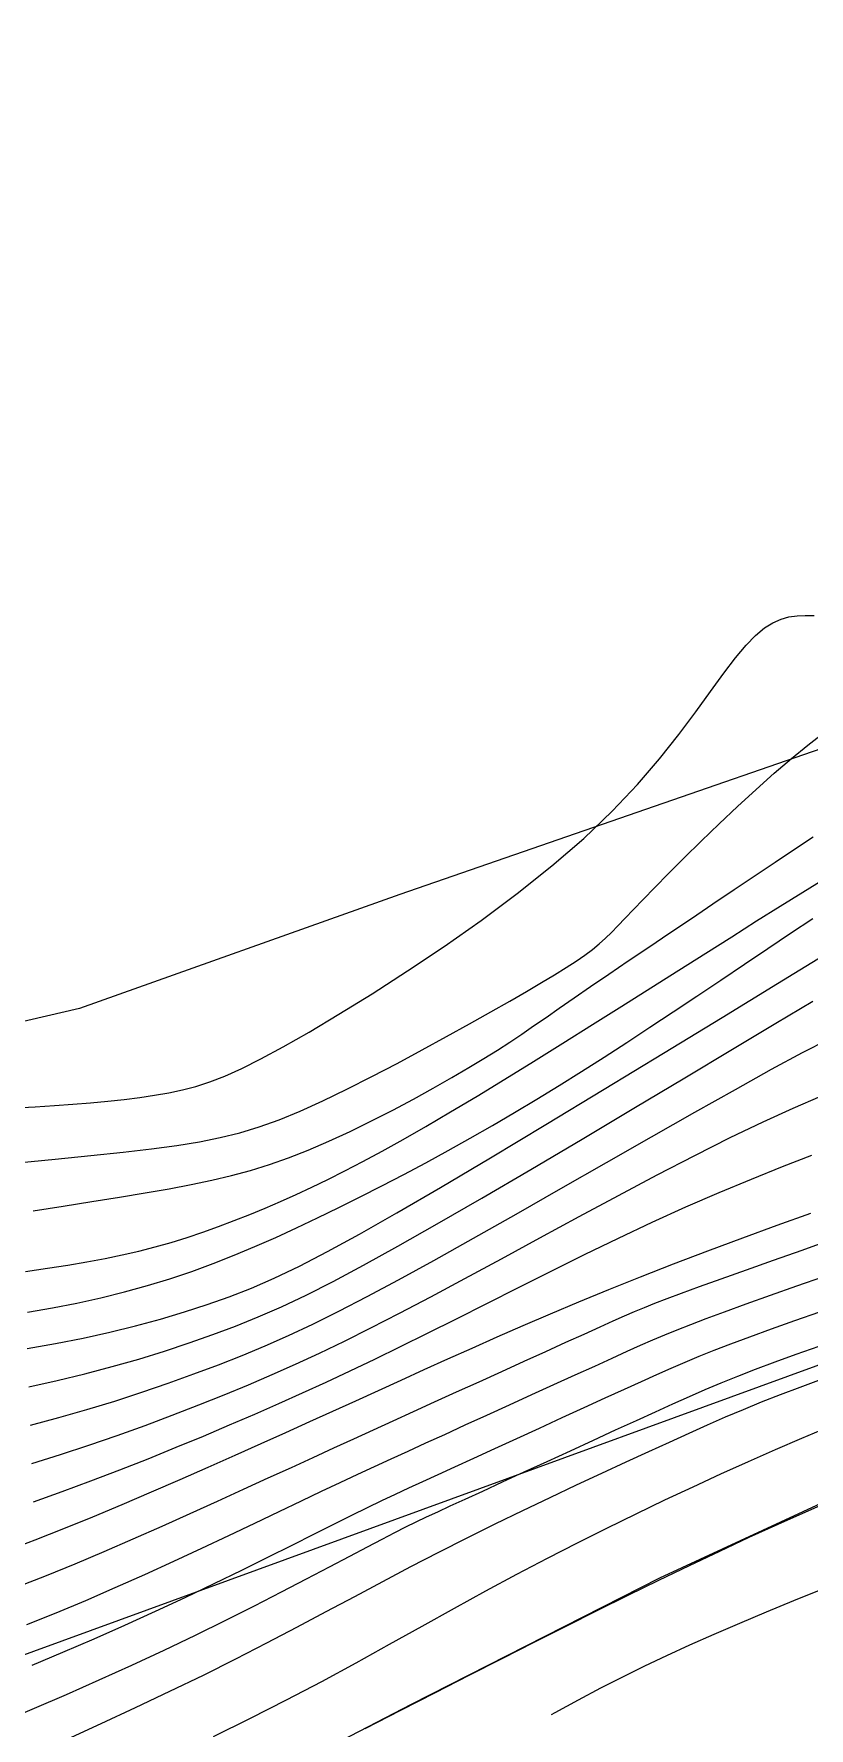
# Model space of a CAD drawing. Header units: metres. Extents: x 241192 to 243928, y 277833 to 281309.
# Drawn here: x 243666.08 to 243687.42, y 281190.4 to 281237.02 of the extents above; entities that cross this region are included whole.
import ezdxf

# ---------------------------------------------------------------- set-up
doc = ezdxf.new("R2010")
doc.units = ezdxf.units.M
for name, color, linetype in [('TERRAIN_BOUNDARY', 6, 'Continuous'), ('TERRAIN_CONTOUR_1M', 3, 'Continuous'), ('TERRAIN_CONTOUR_5M_SUPPLEMENT', 4, 'Continuous')]:
    doc.layers.add(name, color=color, linetype=linetype)

msp = doc.modelspace()

# ---------------------------------------------------------------- linework, layer by layer
at = {"layer": 'TERRAIN_BOUNDARY'}
msp.add_polyline3d([(243803.506, 281210.522, 0), (243786.265, 281220.863, 0), (243786.501, 281227.161, 0), (243776.356, 281228.39, 0), (243766.605, 281227.575, 0), (243762.095, 281225.817, 0), (243752.009, 281225.627, 0), (243745.421, 281222.791, 0), (243737.295, 281221.867, 0), (243730.231, 281226.018, 0), (243720.239, 281224.425, 0), (243694.771, 281219.777, 0), (243676.151, 281213.339, 0), (243667.336, 281210.203, 0), (243634.22, 281202.514, 0), (243606.489, 281195.27, 0), (243594.248, 281193.958, 0), (243583.689, 281188.269, 0), (243579.782, 281189.576, 0), (243568.34, 281189.293, 0), (243546.752, 281188.108, 0), (243534.671, 281185.651, 0)], dxfattribs=at)
at = {"layer": 'TERRAIN_CONTOUR_1M'}
for points in [[(243788.18, 281237.021, 17), (243595.401, 281166.753, 17)], [(243663.32, 281184.538, 17), (243667.848, 281186.582, 17), (243676.478, 281191.062, 17), (243683.314, 281194.537, 17), (243689.978, 281197.621, 17), (243693.046, 281198.163, 17), (243696.114, 281197.871, 17), (243701.447, 281196.765, 17), (243704.244, 281195.284, 17), (243704.828, 281196.285, 17), (243705.602, 281199.69, 17), (243706.858, 281201.803, 17), (243708.601, 281204.68, 17), (243711.12, 281207.728, 17), (243712.863, 281209.632, 17), (243716.755, 281211.658, 17), (243721.95, 281214.584, 17), (243724.909, 281217.137, 17), (243729.789, 281219.787, 17)], [(243665.624, 281205.954, 1), (243666.666, 281206.056, 1), (243667.644, 281206.156, 1), (243668.534, 281206.252, 1), (243669.319, 281206.344, 1), (243670.013, 281206.436, 1), (243670.635, 281206.536, 1), (243671.207, 281206.65, 1), (243671.749, 281206.784, 1), (243672.282, 281206.947, 1), (243672.828, 281207.143, 1), (243673.405, 281207.38, 1), (243674.03, 281207.662, 1), (243674.693, 281207.982, 1), (243675.38, 281208.328, 1), (243676.076, 281208.692, 1), (243676.766, 281209.062, 1), (243677.436, 281209.429, 1), (243678.071, 281209.782, 1), (243678.656, 281210.111, 1), (243679.18, 281210.408, 1), (243679.644, 281210.675, 1), (243680.053, 281210.915, 1), (243680.413, 281211.131, 1), (243680.728, 281211.327, 1), (243681.003, 281211.506, 1), (243681.243, 281211.673, 1), (243681.454, 281211.829, 1), (243681.64, 281211.981, 1), (243681.812, 281212.134, 1), (243681.981, 281212.298, 1), (243682.159, 281212.478, 1), (243682.355, 281212.685, 1), (243682.582, 281212.924, 1), (243682.849, 281213.205, 1), (243683.169, 281213.535, 1), (243683.548, 281213.919, 1), (243683.978, 281214.347, 1), (243684.446, 281214.805, 1), (243684.941, 281215.28, 1), (243685.45, 281215.758, 1), (243685.961, 281216.228, 1), (243686.462, 281216.675, 1), (243686.939, 281217.085, 1), (243687.385, 281217.449, 1), (243687.8, 281217.766, 1)], [(243666.059, 281204.639, 2), (243666.879, 281204.764, 2), (243667.674, 281204.888, 2), (243668.433, 281205.01, 2), (243669.144, 281205.129, 2), (243669.8, 281205.243, 2), (243670.406, 281205.358, 2), (243670.975, 281205.477, 2), (243671.517, 281205.605, 2), (243672.043, 281205.747, 2), (243672.563, 281205.908, 2), (243673.089, 281206.093, 2), (243673.632, 281206.306, 2), (243674.198, 281206.55, 2), (243674.781, 281206.819, 2), (243675.37, 281207.108, 2), (243675.956, 281207.407, 2), (243676.527, 281207.711, 2), (243677.074, 281208.012, 2), (243677.585, 281208.302, 2), (243678.051, 281208.575, 2), (243678.466, 281208.825, 2), (243678.838, 281209.057, 2), (243679.181, 281209.28, 2), (243679.51, 281209.499, 2), (243679.837, 281209.723, 2), (243680.177, 281209.958, 2), (243680.543, 281210.213, 2), (243680.949, 281210.494, 2), (243681.404, 281210.807, 2), (243681.904, 281211.147, 2), (243682.441, 281211.511, 2), (243683.004, 281211.891, 2), (243683.587, 281212.284, 2), (243684.179, 281212.682, 2), (243684.774, 281213.082, 2), (243685.361, 281213.476, 2), (243685.934, 281213.861, 2), (243686.488, 281214.233, 2), (243687.02, 281214.589, 2), (243687.529, 281214.928, 2)], [(243665.846, 281202.967, 3), (243666.449, 281203.054, 3), (243667.01, 281203.141, 3), (243667.537, 281203.231, 3), (243668.035, 281203.323, 3), (243668.511, 281203.422, 3), (243668.969, 281203.528, 3), (243669.417, 281203.643, 3), (243669.86, 281203.768, 3), (243670.298, 281203.904, 3), (243670.733, 281204.05, 3), (243671.164, 281204.204, 3), (243671.593, 281204.366, 3), (243672.02, 281204.536, 3), (243672.445, 281204.713, 3), (243672.87, 281204.896, 3), (243673.295, 281205.085, 3), (243673.727, 281205.284, 3), (243674.173, 281205.498, 3), (243674.641, 281205.732, 3), (243675.137, 281205.99, 3), (243675.669, 281206.277, 3), (243676.244, 281206.598, 3), (243676.87, 281206.957, 3), (243677.55, 281207.358, 3), (243678.278, 281207.795, 3), (243679.043, 281208.261, 3), (243679.834, 281208.748, 3), (243680.642, 281209.25, 3), (243681.456, 281209.759, 3), (243682.266, 281210.268, 3), (243683.061, 281210.769, 3), (243683.833, 281211.257, 3), (243684.577, 281211.727, 3), (243685.293, 281212.179, 3), (243685.977, 281212.611, 3), (243686.628, 281213.019, 3), (243687.244, 281213.403, 3), (243687.822, 281213.759, 3)], [(243665.901, 281201.846, 4), (243666.585, 281201.967, 4), (243667.26, 281202.099, 4), (243667.924, 281202.244, 4), (243668.574, 281202.403, 4), (243669.208, 281202.577, 4), (243669.823, 281202.765, 4), (243670.423, 281202.967, 4), (243671.011, 281203.182, 4), (243671.59, 281203.411, 4), (243672.164, 281203.652, 4), (243672.735, 281203.904, 4), (243673.308, 281204.168, 4), (243673.886, 281204.442, 4), (243674.471, 281204.727, 4), (243675.063, 281205.021, 4), (243675.661, 281205.324, 4), (243676.264, 281205.637, 4), (243676.871, 281205.96, 4), (243677.48, 281206.291, 4), (243678.091, 281206.632, 4), (243678.702, 281206.982, 4), (243679.313, 281207.34, 4), (243679.924, 281207.708, 4), (243680.538, 281208.084, 4), (243681.154, 281208.47, 4), (243681.776, 281208.866, 4), (243682.403, 281209.271, 4), (243683.037, 281209.686, 4), (243683.68, 281210.111, 4), (243684.331, 281210.546, 4), (243684.986, 281210.985, 4), (243685.639, 281211.424, 4), (243686.283, 281211.856, 4), (243686.913, 281212.277, 4), (243687.523, 281212.681, 4)], [(243665.937, 281199.792, 6), (243666.718, 281199.963, 6), (243667.484, 281200.149, 6), (243668.233, 281200.348, 6), (243668.963, 281200.557, 6), (243669.67, 281200.775, 6), (243670.351, 281201, 6), (243671.005, 281201.23, 6), (243671.632, 281201.465, 6), (243672.253, 281201.717, 6), (243672.892, 281201.997, 6), (243673.571, 281202.318, 6), (243674.316, 281202.694, 6), (243675.15, 281203.136, 6), (243676.096, 281203.659, 6), (243677.18, 281204.274, 6), (243678.413, 281204.987, 6), (243679.759, 281205.776, 6), (243681.171, 281206.609, 6), (243682.599, 281207.459, 6), (243683.996, 281208.293, 6), (243685.315, 281209.083, 6), (243686.508, 281209.798, 6), (243687.526, 281210.408, 6)], [(243665.98, 281198.738, 7), (243666.763, 281198.945, 7), (243667.539, 281199.167, 7), (243668.302, 281199.4, 7), (243669.05, 281199.643, 7), (243669.778, 281199.893, 7), (243670.483, 281200.146, 7), (243671.159, 281200.401, 7), (243671.807, 281200.657, 7), (243672.443, 281200.922, 7), (243673.086, 281201.206, 7), (243673.756, 281201.52, 7), (243674.472, 281201.873, 7), (243675.253, 281202.276, 7), (243676.12, 281202.739, 7), (243677.092, 281203.272, 7), (243678.179, 281203.88, 7), (243679.356, 281204.547, 7), (243680.589, 281205.25, 7), (243681.843, 281205.967, 7), (243683.084, 281206.675, 7), (243684.278, 281207.353, 7), (243685.391, 281207.978, 7), (243686.388, 281208.529, 7), (243687.243, 281208.988, 7), (243687.967, 281209.361, 7)], [(243666.023, 281197.685, 8), (243666.808, 281197.927, 8), (243667.593, 281198.184, 8), (243668.371, 281198.453, 8), (243669.138, 281198.729, 8), (243669.887, 281199.01, 8), (243670.614, 281199.293, 8), (243671.313, 281199.573, 8), (243671.982, 281199.85, 8), (243672.633, 281200.128, 8), (243673.281, 281200.416, 8), (243673.941, 281200.721, 8), (243674.628, 281201.052, 8), (243675.357, 281201.415, 8), (243676.144, 281201.819, 8), (243677.003, 281202.27, 8), (243677.944, 281202.774, 8), (243678.952, 281203.318, 8), (243680.007, 281203.89, 8), (243681.087, 281204.475, 8), (243682.172, 281205.057, 8), (243683.241, 281205.623, 8), (243684.274, 281206.159, 8), (243685.25, 281206.65, 8), (243686.152, 281207.084, 8), (243686.981, 281207.463, 8), (243687.741, 281207.79, 8)], [(243666.067, 281196.632, 9), (243666.854, 281196.909, 9), (243667.647, 281197.202, 9), (243668.44, 281197.505, 9), (243669.225, 281197.815, 9), (243669.996, 281198.128, 9), (243670.745, 281198.439, 9), (243671.467, 281198.745, 9), (243672.157, 281199.042, 9), (243672.823, 281199.334, 9), (243673.475, 281199.626, 9), (243674.125, 281199.923, 9), (243674.784, 281200.231, 9), (243675.461, 281200.554, 9), (243676.167, 281200.898, 9), (243676.914, 281201.268, 9), (243677.71, 281201.667, 9), (243678.548, 281202.089, 9), (243679.421, 281202.529, 9), (243680.321, 281202.979, 9), (243681.24, 281203.432, 9), (243682.169, 281203.881, 9), (243683.102, 281204.32, 9), (243684.029, 281204.741, 9), (243684.942, 281205.138, 9), (243685.832, 281205.51, 9), (243686.686, 281205.854, 9), (243687.494, 281206.168, 9)], [(243665.645, 281194.298, 11), (243666.423, 281194.602, 11), (243667.215, 281194.924, 11), (243668.014, 281195.261, 11), (243668.814, 281195.606, 11), (243669.605, 281195.955, 11), (243670.38, 281196.303, 11), (243671.132, 281196.643, 11), (243671.851, 281196.973, 11), (243672.531, 281197.285, 11), (243673.166, 281197.576, 11), (243673.763, 281197.85, 11), (243674.332, 281198.111, 11), (243674.884, 281198.363, 11), (243675.427, 281198.611, 11), (243675.972, 281198.859, 11), (243676.529, 281199.113, 11), (243677.107, 281199.376, 11), (243677.712, 281199.651, 11), (243678.336, 281199.934, 11), (243678.962, 281200.218, 11), (243679.579, 281200.497, 11), (243680.171, 281200.766, 11), (243680.726, 281201.017, 11), (243681.228, 281201.245, 11), (243681.665, 281201.442, 11), (243682.028, 281201.607, 11), (243682.336, 281201.745, 11), (243682.614, 281201.865, 11), (243682.886, 281201.979, 11), (243683.176, 281202.094, 11), (243683.509, 281202.222, 11), (243683.91, 281202.37, 11), (243684.403, 281202.55, 11), (243685.004, 281202.767, 11), (243685.693, 281203.014, 11), (243686.444, 281203.281, 11), (243687.227, 281203.557, 11), (243688.014, 281203.833, 11)], [(243665.879, 281193.251, 12), (243666.689, 281193.577, 12), (243667.503, 281193.917, 12), (243668.319, 281194.27, 12), (243669.129, 281194.63, 12), (243669.926, 281194.993, 12), (243670.701, 281195.352, 12), (243671.448, 281195.704, 12), (243672.159, 281196.041, 12), (243672.826, 281196.359, 12), (243673.441, 281196.653, 12), (243674, 281196.919, 12), (243674.514, 281197.161, 12), (243674.995, 281197.386, 12), (243675.457, 281197.601, 12), (243675.914, 281197.812, 12), (243676.38, 281198.025, 12), (243676.866, 281198.247, 12), (243677.388, 281198.485, 12), (243677.953, 281198.743, 12), (243678.551, 281199.015, 12), (243679.168, 281199.296, 12), (243679.788, 281199.578, 12), (243680.397, 281199.855, 12), (243680.978, 281200.12, 12), (243681.517, 281200.365, 12), (243682, 281200.585, 12), (243682.416, 281200.774, 12), (243682.781, 281200.938, 12), (243683.117, 281201.086, 12), (243683.445, 281201.225, 12), (243683.785, 281201.364, 12), (243684.16, 281201.51, 12), (243684.589, 281201.673, 12), (243685.096, 281201.859, 12), (243685.692, 281202.075, 12), (243686.362, 281202.314, 12), (243687.08, 281202.568, 12), (243687.822, 281202.828, 12)], [(243666.027, 281192.135, 13), (243666.878, 281192.489, 13), (243667.733, 281192.856, 13), (243668.584, 281193.232, 13), (243669.424, 281193.615, 13), (243670.244, 281194, 13), (243671.038, 281194.38, 13), (243671.798, 281194.75, 13), (243672.516, 281195.105, 13), (243673.186, 281195.439, 13), (243673.8, 281195.746, 13), (243674.35, 281196.021, 13), (243674.834, 281196.261, 13), (243675.264, 281196.472, 13), (243675.657, 281196.661, 13), (243676.031, 281196.839, 13), (243676.402, 281197.012, 13), (243676.787, 281197.191, 13), (243677.204, 281197.382, 13), (243677.669, 281197.595, 13), (243678.193, 281197.834, 13), (243678.767, 281198.097, 13), (243679.374, 281198.374, 13), (243679.998, 281198.659, 13), (243680.622, 281198.944, 13), (243681.23, 281199.222, 13), (243681.806, 281199.486, 13), (243682.334, 281199.727, 13), (243682.804, 281199.94, 13), (243683.226, 281200.131, 13), (243683.621, 281200.306, 13), (243684.004, 281200.471, 13), (243684.395, 281200.633, 13), (243684.81, 281200.799, 13), (243685.269, 281200.975, 13), (243685.789, 281201.169, 13), (243686.381, 281201.384, 13), (243687.03, 281201.615, 13), (243687.715, 281201.856, 13)], [(243665.238, 281190.588, 14), (243666.094, 281190.949, 14), (243666.978, 281191.331, 14), (243667.877, 281191.728, 14), (243668.777, 281192.135, 14), (243669.665, 281192.548, 14), (243670.529, 281192.961, 14), (243671.359, 281193.369, 14), (243672.15, 281193.766, 14), (243672.894, 281194.147, 14), (243673.584, 281194.506, 14), (243674.214, 281194.836, 14), (243674.775, 281195.132, 14), (243675.26, 281195.389, 14), (243675.668, 281195.603, 14), (243676.015, 281195.782, 14), (243676.32, 281195.937, 14), (243676.605, 281196.077, 14), (243676.889, 281196.213, 14), (243677.195, 281196.356, 14), (243677.541, 281196.516, 14), (243677.949, 281196.704, 14), (243678.434, 281196.926, 14), (243678.983, 281197.178, 14), (243679.58, 281197.452, 14), (243680.207, 281197.74, 14), (243680.847, 281198.034, 14), (243681.482, 281198.325, 14), (243682.095, 281198.606, 14), (243682.669, 281198.869, 14), (243683.191, 281199.107, 14), (243683.671, 281199.325, 14), (243684.124, 281199.526, 14), (243684.563, 281199.717, 14), (243685.004, 281199.902, 14), (243685.461, 281200.087, 14), (243685.949, 281200.278, 14), (243686.482, 281200.478, 14), (243687.069, 281200.692, 14), (243687.697, 281200.916, 14)], [(243671.026, 281190.174, 16), (243672.044, 281190.671, 16), (243673.036, 281191.178, 16), (243674.003, 281191.688, 16), (243674.946, 281192.2, 16), (243675.868, 281192.709, 16), (243676.77, 281193.21, 16), (243677.655, 281193.701, 16), (243678.523, 281194.177, 16), (243679.376, 281194.635, 16), (243680.216, 281195.076, 16), (243681.042, 281195.5, 16), (243681.855, 281195.907, 16), (243682.657, 281196.3, 16), (243683.446, 281196.679, 16), (243684.225, 281197.045, 16), (243684.993, 281197.399, 16), (243685.751, 281197.742, 16), (243686.494, 281198.07, 16), (243687.217, 281198.383, 16), (243687.916, 281198.676, 16)], [(243675.201, 281190.391, 17), (243676.179, 281190.895, 17), (243677.132, 281191.384, 17), (243678.061, 281191.859, 17), (243678.967, 281192.321, 17), (243679.855, 281192.77, 17), (243680.728, 281193.209, 17), (243681.589, 281193.638, 17), (243682.44, 281194.058, 17), (243683.286, 281194.472, 17), (243684.127, 281194.878, 17), (243684.959, 281195.274, 17), (243685.775, 281195.655, 17), (243686.568, 281196.018, 17), (243687.331, 281196.357, 17), (243688.059, 281196.67, 17)], [(243680.324, 281190.773, 18), (243680.426, 281190.829, 18), (243681.071, 281191.18, 18), (243681.69, 281191.507, 18), (243682.294, 281191.816, 18), (243682.896, 281192.112, 18), (243683.507, 281192.403, 18), (243684.139, 281192.692, 18), (243684.805, 281192.988, 18), (243685.511, 281193.293, 18), (243686.248, 281193.604, 18), (243686.999, 281193.915, 18), (243687.749, 281194.219, 18)]]:
    msp.add_polyline3d(points, dxfattribs=at)
at = {"layer": 'TERRAIN_CONTOUR_5M_SUPPLEMENT'}
for points in [[(243665.565, 281207.467, 0), (243666.112, 281207.499, 0), (243666.641, 281207.534, 0), (243667.151, 281207.57, 0), (243667.64, 281207.609, 0), (243668.111, 281207.653, 0), (243668.561, 281207.701, 0), (243668.991, 281207.755, 0), (243669.402, 281207.816, 0), (243669.792, 281207.884, 0), (243670.166, 281207.962, 0), (243670.536, 281208.058, 0), (243670.92, 281208.182, 0), (243671.336, 281208.343, 0), (243671.8, 281208.551, 0), (243672.33, 281208.816, 0), (243672.942, 281209.147, 0), (243673.654, 281209.555, 0), (243674.476, 281210.045, 0), (243675.388, 281210.609, 0), (243676.362, 281211.235, 0), (243677.372, 281211.911, 0), (243678.389, 281212.626, 0), (243679.387, 281213.368, 0), (243680.339, 281214.125, 0), (243681.218, 281214.884, 0), (243682.001, 281215.636, 0), (243682.692, 281216.369, 0), (243683.3, 281217.074, 0), (243683.833, 281217.743, 0), (243684.3, 281218.364, 0), (243684.71, 281218.93, 0), (243685.072, 281219.431, 0), (243685.394, 281219.856, 0), (243685.684, 281220.201, 0), (243685.949, 281220.47, 0), (243686.195, 281220.673, 0), (243686.426, 281220.819, 0), (243686.648, 281220.918, 0), (243686.867, 281220.977, 0), (243687.088, 281221.007, 0), (243687.317, 281221.017, 0), (243687.557, 281221.014, 0)], [(243665.893, 281200.845, 5), (243666.672, 281200.981, 5), (243667.43, 281201.132, 5), (243668.165, 281201.295, 5), (243668.876, 281201.471, 5), (243669.561, 281201.657, 5), (243670.22, 281201.853, 5), (243670.851, 281202.058, 5), (243671.458, 281202.273, 5), (243672.064, 281202.511, 5), (243672.697, 281202.787, 5), (243673.386, 281203.116, 5), (243674.16, 281203.515, 5), (243675.046, 281203.997, 5), (243676.073, 281204.579, 5), (243677.269, 281205.276, 5), (243678.649, 281206.094, 5), (243680.17, 281207.007, 5), (243681.777, 281207.979, 5), (243683.414, 281208.974, 5), (243685.024, 281209.956, 5), (243686.552, 281210.89, 5), (243687.942, 281211.741, 5)], [(243665.342, 281195.287, 10), (243666.11, 281195.579, 10), (243666.899, 281195.891, 10), (243667.702, 281196.219, 10), (243668.509, 281196.558, 10), (243669.312, 281196.902, 10), (243670.104, 281197.246, 10), (243670.877, 281197.586, 10), (243671.621, 281197.916, 10), (243672.332, 281198.234, 10), (243673.013, 281198.539, 10), (243673.67, 281198.835, 10), (243674.31, 281199.125, 10), (243674.94, 281199.41, 10), (243675.564, 281199.694, 10), (243676.191, 281199.978, 10), (243676.826, 281200.266, 10), (243677.475, 281200.56, 10), (243678.142, 281200.86, 10), (243678.833, 281201.167, 10), (243679.551, 281201.482, 10), (243680.3, 281201.804, 10), (243681.084, 281202.134, 10), (243681.909, 281202.473, 10), (243682.778, 281202.821, 10), (243683.691, 281203.177, 10), (243684.635, 281203.537, 10), (243685.592, 281203.892, 10), (243686.543, 281204.238, 10), (243687.47, 281204.568, 10)], [(243666.997, 281190.101, 15), (243667.928, 281190.526, 15), (243668.876, 281190.966, 15), (243669.821, 281191.414, 15), (243670.746, 281191.863, 15), (243671.635, 281192.307, 15), (243672.491, 281192.746, 15), (243673.318, 281193.179, 15), (243674.123, 281193.606, 15), (243674.911, 281194.026, 15), (243675.688, 281194.44, 15), (243676.459, 281194.846, 15), (243677.23, 281195.246, 15), (243678.004, 281195.638, 15), (243678.777, 281196.021, 15), (243679.541, 281196.392, 15), (243680.291, 281196.75, 15), (243681.019, 281197.093, 15), (243681.718, 281197.419, 15), (243682.382, 281197.725, 15), (243683.004, 281198.011, 15), (243683.579, 281198.274, 15), (243684.116, 281198.518, 15), (243684.627, 281198.746, 15), (243685.122, 281198.963, 15), (243685.614, 281199.172, 15), (243686.112, 281199.376, 15), (243686.629, 281199.58, 15), (243687.175, 281199.787, 15), (243687.758, 281200, 15)]]:
    msp.add_polyline3d(points, dxfattribs=at)

doc.saveas('drawing.dxf')
